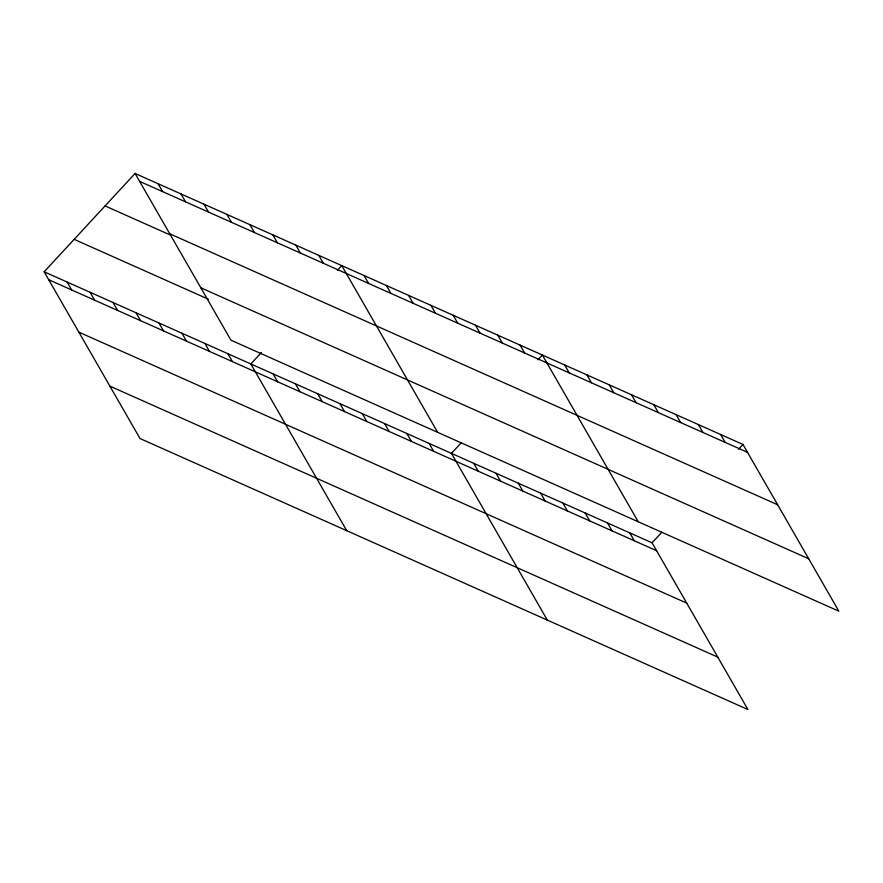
<?xml version="1.0" encoding="UTF-8"?>
<svg xmlns="http://www.w3.org/2000/svg" width="883" height="883" viewBox="0 0 883 883"><rect width="100%" height="100%" fill="white"/><g stroke="black" fill="none" stroke-linecap="round" stroke-linejoin="round"><path stroke-width="1.32" d="M44.15 271.809L652.051 542.813L747.923 709.535L140.022 438.531L44.15 271.809L135.077 173.465L742.978 444.469L838.85 611.191L230.949 340.187L135.077 173.465M261.423 352.494L250.838 363.951L346.71 530.672M337.35 270.386L341.765 265.606L437.637 432.328M461.147 442.88L451.445 453.376L547.317 620.098M537.957 359.811L542.372 355.032L638.243 521.765M652.051 542.813L661.764 532.306M738.563 449.237L742.978 444.469M139.624 181.368L747.526 452.361M169.757 233.785L777.658 504.778M105.077 205.927L170.342 235.021M200.805 287.781L808.707 558.773M74.161 239.359L208.322 299.171M48.697 279.712L656.599 550.705M78.83 332.118L686.731 603.122M109.878 386.125L717.78 657.118M720.694 434.524L725.23 442.427M698.398 424.591L702.945 432.493M676.113 414.657L680.65 422.56M653.817 404.723L658.365 412.615M631.533 394.778L636.069 402.681M609.237 384.845L613.784 392.747M586.952 374.911L591.5 382.814M564.667 364.977L569.204 372.869M629.767 532.868L634.303 540.771M520.087 345.098L524.623 353.001M607.471 522.935L612.018 530.838M497.791 335.165L502.339 343.068M585.186 513.001L589.723 520.893M475.507 325.231L480.043 333.123M562.89 503.067L567.438 510.959M453.211 315.286L457.758 323.189M540.606 493.122L545.142 501.025M430.926 305.352L435.462 313.255M518.31 483.189L522.857 491.091M408.63 295.419L413.178 303.322M496.025 473.255L500.562 481.147M386.346 285.485L390.882 293.377M473.729 463.321L478.277 471.213M364.05 275.54L368.597 283.443M429.149 443.443L433.696 451.345M318.796 255.375L323.344 263.266M406.864 433.509L411.412 441.401M295.838 245.132L300.375 253.035M384.58 423.575L389.116 431.467M272.869 234.9L277.417 242.792M362.284 413.63L366.831 421.533M249.9 224.657L254.447 232.56M339.999 403.697L344.536 411.599M226.942 214.414L231.478 222.317M317.703 393.763L322.251 401.655M203.973 204.183L208.52 212.086M295.419 383.829L299.955 391.721M181.004 193.94L185.551 201.843M273.123 373.884L277.67 381.787M158.046 183.708L162.582 191.611M227.869 353.708L232.417 361.611M204.911 343.476L209.448 351.379M181.942 333.233L186.479 341.136M158.973 323.001L163.521 330.904M136.015 312.759L140.552 320.661M113.046 302.527L117.582 310.419M90.077 292.284L94.624 300.187M67.119 282.052L71.655 289.944"/></g></svg>
